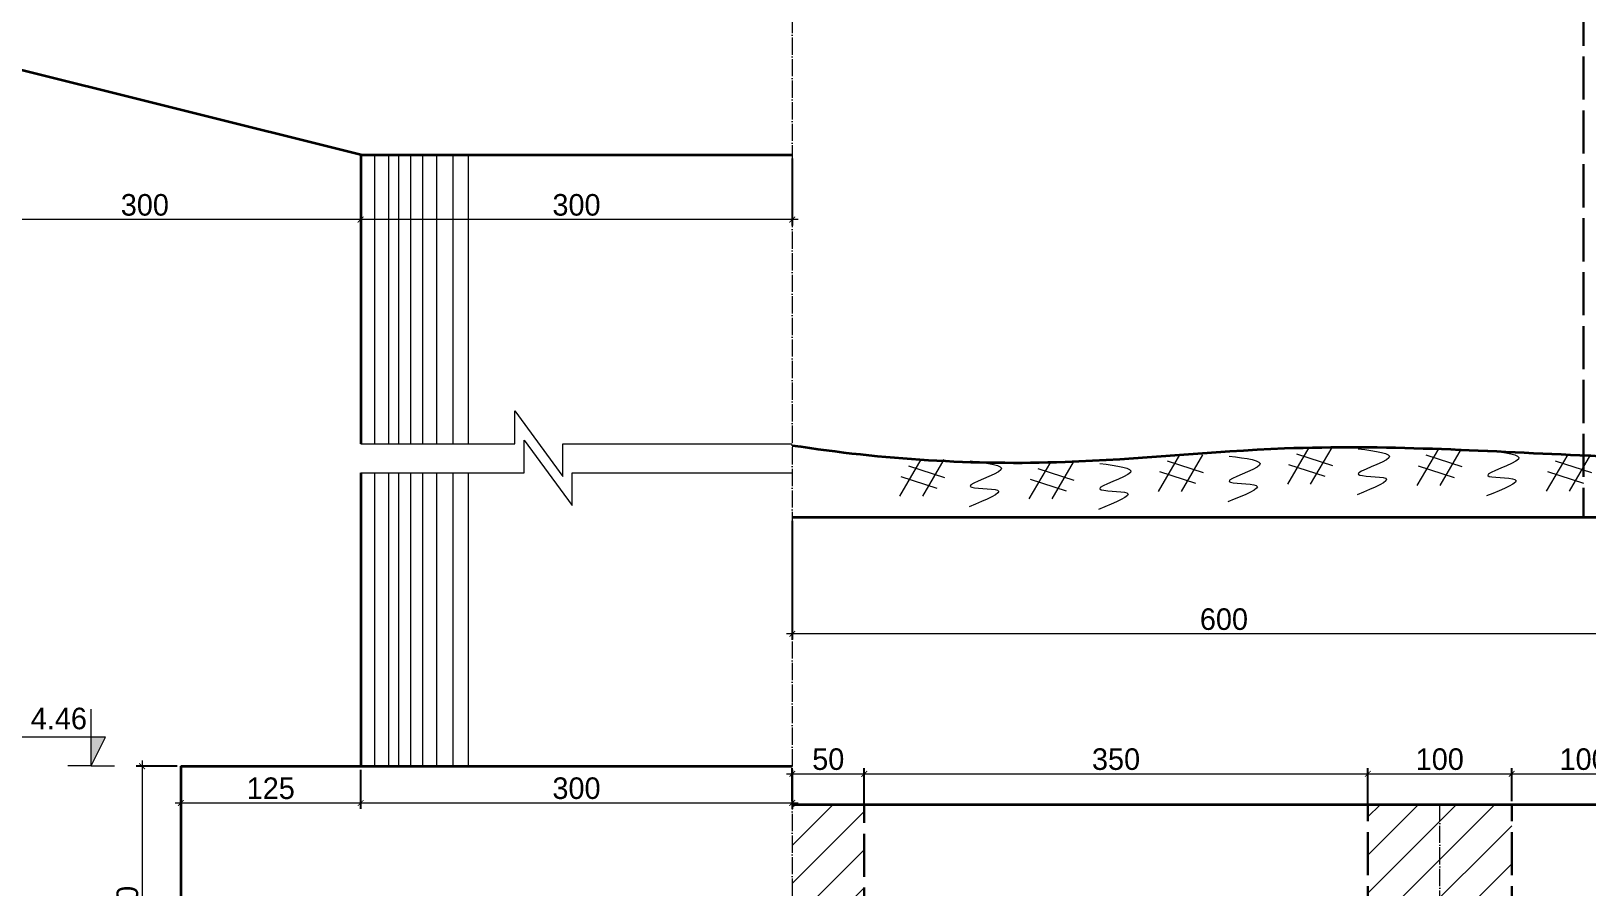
# Model space of a CAD drawing. Header units: millimetres. Extents: x -354608 to 492029, y -885357 to -234285.
# Drawn here: x -15873 to 38192, y -817550 to -787786 of the extents above; entities that cross this region are included whole.
import ezdxf

# ---------------------------------------------------------------- set-up
doc = ezdxf.new("R2010")
doc.units = ezdxf.units.MM
doc.header["$LTSCALE"] = 0.25
doc.header["$MEASUREMENT"] = 0
doc.header["$PDMODE"] = 34
doc.linetypes.add('ACAD_ISO02W100', pattern=[15, 12, -3])
doc.linetypes.add('ACAD_ISO04W100', pattern=[30, 24, -3, 0, -3])
doc.layers.get('0').update_dxf_attribs({"lineweight": 30})
for name, color, linetype, lineweight in [('!text', 130, 'Continuous', 20), ('2', 253, 'Continuous', 15), ('dam', 1, 'Continuous', 35), ('duong 2', 2, 'Continuous', 13), ('duong 3', 3, 'Continuous', 30), ('duongtam', 3, 'ACAD_ISO04W100', 18), ('dut', 2, 'ACAD_ISO02W100', 30), ('kichthuoc', 3, 'Continuous', 20)]:
    doc.layers.add(name, color=color, linetype=linetype, lineweight=lineweight)
doc.styles.add('K-THUOC', font='11_3664_VSWICONN.TTF')
doc.styles.get("Standard").update_dxf_attribs({"font": 'VNswitzerlandcondlight.TTF'})
doc.dimstyles.new('tl 1.50', dxfattribs={"dimscale": 250, "dimtxt": 3, "dimasz": 0.8, "dimexe": 0.8, "dimexo": 0.5, "dimgap": 0.5, "dimtad": 1, "dimdec": 0, "dimlfac": 0.02, "dimzin": 0, "dimdsep": 46, "dimtxsty": 'K-THUOC', "dimblk": 'ARCHTICK', "dimcen": 1, "dimdle": 0.8, "dimclrd": 256, "dimclrt": 256, "dimadec": 0, "dimazin": 0, "dimtfac": 1, "dimtdec": 0, "dimtmove": 0, "dimatfit": 3, "dimfxl": 0, "dimfrac": 2, "dimtolj": 1, "dimtzin": 0, "dimlwd": -1, "dimarcsym": 0})

# ---------------------------------------------------------------- blocks, each defined once
blk = doc.blocks.new('_ArchTick')
at = {"color": 0, "linetype": 'ByBlock', "const_width": 0.15}
blk.add_lwpolyline([(-0.5, -0.5), (0.5, 0.5)], dxfattribs=at)
blk = doc.blocks.new('*D635')
at = {"layer": '2', "color": 0, "lineweight": -2}
for p, q in [((-19421, -792218), (-19421, -794542)), ((-4421, -792218), (-4421, -794542))]:
    blk.add_line(p, q, dxfattribs=at)
at = {"layer": '2'}
blk.add_line((-4221, -794342), (-19621, -794342), dxfattribs=at)
at = {"layer": 'Defpoints', "color": 0}
for p in [(-19421, -792093), (-4421, -792093), (-19421, -794342)]:
    blk.add_point(p, dxfattribs=at)
at = {"layer": '2', "xscale": 200, "yscale": 200, "zscale": 200, "rotation": 180}
blk.add_blockref('_ArchTick', (-19421, -794342), dxfattribs=at)
at = {"layer": '2', "xscale": 200, "yscale": 200, "zscale": 200}
blk.add_blockref('_ArchTick', (-4421, -794342), dxfattribs=at)
at = {"layer": '2', "insert": (-11921, -793834), "char_height": 750, "attachment_point": 5, "style": 'K-THUOC'}
blk.add_mtext('\\A1;300', dxfattribs=at)
blk = doc.blocks.new('*D636')
at = {"layer": '2', "color": 0, "lineweight": -2}
for p, q in [((-4421, -792218), (-4421, -794542)), ((10579, -792218), (10579, -794542))]:
    blk.add_line(p, q, dxfattribs=at)
at = {"layer": '2'}
blk.add_line((10779, -794342), (-4621, -794342), dxfattribs=at)
at = {"layer": 'Defpoints', "color": 0}
for p in [(-4421, -792093), (10579, -792093), (-4421, -794342)]:
    blk.add_point(p, dxfattribs=at)
at = {"layer": '2', "xscale": 200, "yscale": 200, "zscale": 200, "rotation": 180}
blk.add_blockref('_ArchTick', (-4421, -794342), dxfattribs=at)
at = {"layer": '2', "xscale": 200, "yscale": 200, "zscale": 200}
blk.add_blockref('_ArchTick', (10579, -794342), dxfattribs=at)
at = {"layer": '2', "insert": (3079, -793834), "char_height": 750, "attachment_point": 5, "style": 'K-THUOC'}
blk.add_mtext('\\A1;300', dxfattribs=at)
blk = doc.blocks.new('*D637')
at = {"layer": '2', "color": 0, "lineweight": -2}
for p, q in [((-10796, -813351), (-12217, -813351)), ((-10796, -823351), (-12217, -823351))]:
    blk.add_line(p, q, dxfattribs=at)
at = {"layer": '2'}
blk.add_line((-12017, -813151), (-12017, -823551), dxfattribs=at)
at = {"layer": 'Defpoints', "color": 0}
for p in [(-10671, -813351), (-12017, -823351), (-10671, -823351)]:
    blk.add_point(p, dxfattribs=at)
at = {"layer": '2', "xscale": 200, "yscale": 200, "zscale": 200}
for p, rotation in [((-12017, -813351), 90), ((-12017, -823351), 270)]:
    blk.add_blockref('_ArchTick', p, dxfattribs=dict(at, rotation=rotation))
at = {"layer": '2', "insert": (-12525, -818351), "char_height": 750, "attachment_point": 5, "rotation": 90, "style": 'K-THUOC'}
blk.add_mtext('\\A1;200', dxfattribs=at)
blk = doc.blocks.new('*D640')
at = {"layer": '2', "color": 0, "lineweight": -2}
for p, q in [((-4421, -813476), (-4421, -814830)), ((10579, -813476), (10579, -814830))]:
    blk.add_line(p, q, dxfattribs=at)
at = {"layer": '2'}
blk.add_line((-4621, -814630), (10779, -814630), dxfattribs=at)
at = {"layer": 'Defpoints', "color": 0}
for p in [(-4421, -813351), (10579, -813351), (10579, -814630)]:
    blk.add_point(p, dxfattribs=at)
at = {"layer": '2', "xscale": 200, "yscale": 200, "zscale": 200, "rotation": 180}
blk.add_blockref('_ArchTick', (-4421, -814630), dxfattribs=at)
at = {"layer": '2', "xscale": 200, "yscale": 200, "zscale": 200}
blk.add_blockref('_ArchTick', (10579, -814630), dxfattribs=at)
at = {"layer": '2', "insert": (3079, -814122), "char_height": 750, "attachment_point": 5, "style": 'K-THUOC'}
blk.add_mtext('\\A1;300', dxfattribs=at)
blk = doc.blocks.new('*D631')
at = {"layer": '2', "color": 0, "lineweight": -2}
for p, q in [((-10671, -813476), (-10671, -814830)), ((-4421, -813476), (-4421, -814830))]:
    blk.add_line(p, q, dxfattribs=at)
at = {"layer": '2'}
blk.add_line((-10871, -814630), (-4221, -814630), dxfattribs=at)
at = {"layer": 'Defpoints', "color": 0}
for p in [(-10671, -813351), (-4421, -813351), (-4421, -814630)]:
    blk.add_point(p, dxfattribs=at)
at = {"layer": '2', "xscale": 200, "yscale": 200, "zscale": 200, "rotation": 180}
blk.add_blockref('_ArchTick', (-10671, -814630), dxfattribs=at)
at = {"layer": '2', "xscale": 200, "yscale": 200, "zscale": 200}
blk.add_blockref('_ArchTick', (-4421, -814630), dxfattribs=at)
at = {"layer": '2', "insert": (-7546, -814123), "char_height": 750, "attachment_point": 5, "style": 'K-THUOC'}
blk.add_mtext('\\A1;125', dxfattribs=at)
blk = doc.blocks.new('*D662')
at = {"layer": '2'}
blk.add_line((10379, -813619), (13279, -813619), dxfattribs=at)
at = {"layer": '2', "color": 0, "lineweight": -2}
for p, q in [((10579, -814568), (10579, -813419)), ((13079, -814568), (13079, -813419))]:
    blk.add_line(p, q, dxfattribs=at)
at = {"layer": 'Defpoints', "color": 0}
for p in [(13079, -813619), (10579, -814693), (13079, -814693)]:
    blk.add_point(p, dxfattribs=at)
at = {"layer": '2', "xscale": 200, "yscale": 200, "zscale": 200, "rotation": 180}
blk.add_blockref('_ArchTick', (10579, -813619), dxfattribs=at)
at = {"layer": '2', "xscale": 200, "yscale": 200, "zscale": 200}
blk.add_blockref('_ArchTick', (13079, -813619), dxfattribs=at)
at = {"layer": '2', "insert": (11829, -813111), "char_height": 750, "attachment_point": 5, "style": 'K-THUOC'}
blk.add_mtext('\\A1;50', dxfattribs=at)
blk = doc.blocks.new('*D663')
at = {"layer": '2'}
blk.add_line((30379, -813619), (35779, -813619), dxfattribs=at)
at = {"layer": '2', "color": 0, "lineweight": -2}
for p, q in [((30579, -814568), (30579, -813419)), ((35579, -814568), (35579, -813419))]:
    blk.add_line(p, q, dxfattribs=at)
at = {"layer": 'Defpoints', "color": 0}
for p in [(35579, -813619), (30579, -814693), (35579, -814693)]:
    blk.add_point(p, dxfattribs=at)
at = {"layer": '2', "xscale": 200, "yscale": 200, "zscale": 200, "rotation": 180}
blk.add_blockref('_ArchTick', (30579, -813619), dxfattribs=at)
at = {"layer": '2', "xscale": 200, "yscale": 200, "zscale": 200}
blk.add_blockref('_ArchTick', (35579, -813619), dxfattribs=at)
at = {"layer": '2', "insert": (33079, -813111), "char_height": 750, "attachment_point": 5, "style": 'K-THUOC'}
blk.add_mtext('\\A1;100', dxfattribs=at)
blk = doc.blocks.new('*D664')
at = {"layer": '2'}
blk.add_line((35379, -813619), (40779, -813619), dxfattribs=at)
at = {"layer": '2', "color": 0, "lineweight": -2}
for p, q in [((35579, -814568), (35579, -813419)), ((40579, -814568), (40579, -813419))]:
    blk.add_line(p, q, dxfattribs=at)
at = {"layer": 'Defpoints', "color": 0}
for p in [(40579, -813619), (35579, -814693), (40579, -814693)]:
    blk.add_point(p, dxfattribs=at)
at = {"layer": '2', "xscale": 200, "yscale": 200, "zscale": 200, "rotation": 180}
blk.add_blockref('_ArchTick', (35579, -813619), dxfattribs=at)
at = {"layer": '2', "xscale": 200, "yscale": 200, "zscale": 200}
blk.add_blockref('_ArchTick', (40579, -813619), dxfattribs=at)
at = {"layer": '2', "insert": (38079, -813111), "char_height": 750, "attachment_point": 5, "style": 'K-THUOC'}
blk.add_mtext('\\A1;100', dxfattribs=at)
blk = doc.blocks.new('*D665')
at = {"layer": '2', "color": 0, "lineweight": -2}
for p, q in [((10579, -804818), (10579, -808950)), ((40579, -804818), (40579, -808950))]:
    blk.add_line(p, q, dxfattribs=at)
at = {"layer": '2'}
blk.add_line((40779, -808750), (10379, -808750), dxfattribs=at)
at = {"layer": 'Defpoints', "color": 0}
for p in [(10579, -804693), (40579, -804693), (10579, -808750)]:
    blk.add_point(p, dxfattribs=at)
at = {"layer": '2', "xscale": 200, "yscale": 200, "zscale": 200, "rotation": 180}
blk.add_blockref('_ArchTick', (10579, -808750), dxfattribs=at)
at = {"layer": '2', "xscale": 200, "yscale": 200, "zscale": 200}
blk.add_blockref('_ArchTick', (40579, -808750), dxfattribs=at)
at = {"layer": '2', "insert": (25579, -808242), "char_height": 750, "attachment_point": 5, "style": 'K-THUOC'}
blk.add_mtext('\\A1;600', dxfattribs=at)
blk = doc.blocks.new('*D666')
at = {"layer": '2'}
blk.add_line((12879, -813619), (30779, -813619), dxfattribs=at)
at = {"layer": '2', "color": 0, "lineweight": -2}
for p, q in [((13079, -815262), (13079, -813419)), ((30579, -815173), (30579, -813419))]:
    blk.add_line(p, q, dxfattribs=at)
at = {"layer": 'Defpoints', "color": 0}
for p in [(30579, -813619), (30579, -815298), (13079, -815387)]:
    blk.add_point(p, dxfattribs=at)
at = {"layer": '2', "xscale": 200, "yscale": 200, "zscale": 200, "rotation": 180}
blk.add_blockref('_ArchTick', (13079, -813619), dxfattribs=at)
at = {"layer": '2', "xscale": 200, "yscale": 200, "zscale": 200}
blk.add_blockref('_ArchTick', (30579, -813619), dxfattribs=at)
at = {"layer": '2', "insert": (21829, -813111), "char_height": 750, "attachment_point": 5, "style": 'K-THUOC'}
blk.add_mtext('\\A1;350', dxfattribs=at)
blk = doc.blocks.new('dattn')
at = {"layer": 'duong 3', "lineweight": 13}
for p, q in [((0, 0), (-745, -1272)), ((793, 0), (48, -1272)), ((-434, -212), (820, -618)), ((-705, -585), (549, -991))]:
    blk.add_line(p, q, dxfattribs=at)
blk.add_spline([(1715, -44), (2779, -359), (1715, -930), (2661, -1067), (1675, -1638)], degree=3, dxfattribs=at)

msp = doc.modelspace()

# ---------------------------------------------------------------- hatches: boundary and pattern name
at = {"layer": 'duong 2', "lineweight": 13}
h = msp.add_hatch(dxfattribs=at)
h.set_pattern_fill('ANSI31', color=256, scale=7500, style=0)
h.set_pattern_definition([(45, (-183408.6, -784702.5), (-662.9126, 662.9126), [])])
h.paths.add_polyline_path([(13079.2, -833212.3), (11749.6, -833212.3), (11749.6, -834350.6), (10579.2, -832753.4), (10579.2, -844525.3), (13079.2, -844525.3)])
h.paths.add_polyline_path([(13079.2, -814693.4), (10579.2, -814693.4), (10579.2, -832187.6), (11422.9, -833339), (11422.9, -832200.7), (13079.2, -832200.7)])
h = msp.add_hatch(dxfattribs=at)
h.set_pattern_fill('ANSI31', color=256, scale=7500, style=0)
h.set_pattern_definition([(45, (86833.2, -1653795), (-662.9126, 662.9126), [])])
h.paths.add_polyline_path([(33079.2, -814693.4), (30579.2, -814693.4), (30579.2, -828394), (32254.7, -828394), (32254.7, -827255.7), (33079.2, -828381)])
h.paths.add_polyline_path([(35579.2, -814693.4), (33079.2, -814693.4), (33079.2, -828381), (33922.9, -829532.3), (33922.9, -828394), (35579.2, -828394)])
h.paths.add_polyline_path([(33079.2, -828946.7), (32581.4, -828267.4), (32581.4, -829405.7), (30579.2, -829405.7), (30579.2, -844525.3), (33079.2, -844525.3)])
h.paths.add_polyline_path([(35579.2, -829405.7), (34249.6, -829405.7), (34249.6, -830544), (33079.2, -828946.7), (33079.2, -844525.3), (35579.2, -844525.3)])
at = {"layer": 'kichthuoc', "lineweight": 13}
msp.add_hatch(color=256, dxfattribs=at).paths.add_polyline_path([(-13791.4, -812337.2), (-13289.7, -812337.2), (-13791.4, -813344.7)])

# ---------------------------------------------------------------- linework, layer by layer
at = {"layer": '!text', "color": 2}
for p, q in [((-670.8, -802136.7), (-670.8, -792093.4)), ((-670.8, -813350.6), (-670.8, -803148.4))]:
    msp.add_line(p, q, dxfattribs=at)
at = {"layer": '2'}
for p, q in [((-3935.9, -792093.4), (-3935.9, -802136.7)), ((-3451, -792093.4), (-3451, -802136.7)), ((-3104.6, -792093.4), (-3104.6, -802136.7)), ((-2689, -792093.4), (-2689, -802136.7)), ((-2273.3, -792093.4), (-2273.3, -802136.7)), ((-1788.4, -792093.4), (-1788.4, -802136.7)), ((-1213.1, -792093.4), (-1213.1, -802136.7)), ((-3935.9, -803148.4), (-3935.9, -813350.6)), ((-3451, -803148.4), (-3451, -813350.6)), ((-3104.6, -803148.4), (-3104.6, -813350.6)), ((-2689, -803148.4), (-2689, -813350.6)), ((-2273.3, -803148.4), (-2273.3, -813350.6)), ((-1788.4, -803148.4), (-1788.4, -813350.6)), ((-1213.1, -803148.4), (-1213.1, -813350.6))]:
    msp.add_line(p, q, dxfattribs=at)
at = {"layer": 'dam'}
for p, q in [((-4420.8, -792093.4), (-19420.8, -788343.4)), ((-4420.8, -792093.4), (-4420.8, -802136.7)), ((-4420.8, -792093.4), (10579.2, -792093.4)), ((-4420.8, -803148.4), (-4420.8, -813350.6)), ((10579.2, -804693.4), (40579.2, -804693.4)), ((-10670.8, -813350.6), (10579.2, -813350.6)), ((-10670.8, -813350.6), (-10670.8, -823350.6)), ((40579.2, -814693.4), (10579.2, -814693.4))]:
    msp.add_line(p, q, dxfattribs=at)
msp.add_open_spline([(10579.2, -802193.4), (13743.4, -802681.9), (19335.2, -803033.4), (28707.8, -802004.8), (38254.5, -802623.9), (51847.2, -802944.8), (63937.2, -797430.3), (72231.3, -797273.9), (75735.1, -796642.1)], degree=3, knots=[0, 0, 0, 0, 1900.1560194, 3405.8940644, 5478.6984703, 7792.7981616, 11400.0285395, 12811.4155028, 12811.4155028, 12811.4155028, 12811.4155028], dxfattribs=at)
at = {"layer": 'duong 3', "lineweight": 20}
for p, q in [((937.1, -802136.7), (937.1, -800998.4)), ((937.1, -800998.4), (2605.3, -803275)), ((-4420.8, -802136.7), (937.1, -802136.7)), ((1263.9, -803148.4), (1263.9, -802010.1)), ((1263.9, -802010.1), (2932.1, -804286.7)), ((2605.3, -802136.7), (10579.2, -802136.7)), ((2605.3, -803275), (2605.3, -802136.7)), ((-4420.8, -803148.4), (1263.9, -803148.4)), ((2932.1, -803148.4), (10579.2, -803148.4)), ((2932.1, -804286.7), (2932.1, -803148.4))]:
    msp.add_line(p, q, dxfattribs=at)
at = {"layer": 'duongtam', "ltscale": 100}
for p, q in [((10579.2, -755752.2), (10579.2, -855737.4)), ((33079.2, -844525.3), (33079.2, -814693.4))]:
    msp.add_line(p, q, dxfattribs=at)
at = {"layer": 'dut', "ltscale": 500}
for p, q in [((38079.2, -771793.4), (38079.2, -804693.4)), ((13079.2, -832200.7), (13079.2, -814693.4)), ((30579.2, -828394), (30579.2, -814693.4)), ((35579.2, -828394), (35579.2, -814693.4))]:
    msp.add_line(p, q, dxfattribs=at)
at = {"layer": 'kichthuoc'}
for p, q in [((-13791.4, -813344.7), (-13791.4, -811370.3)), ((-13791.4, -812337.2), (-16748.6, -812337.2)), ((-13791.4, -813344.7), (-13289.7, -812337.2)), ((-13289.7, -812337.2), (-13791.4, -812337.2)), ((-13791.4, -813344.7), (-14601.7, -813344.7)), ((-13791.4, -813344.7), (-12981.1, -813344.7))]:
    msp.add_line(p, q, dxfattribs=at)

# ---------------------------------------------------------------- block references
at = {"layer": '!text', "color": 2}
for p in [(28532.5, -802270.7), (33031.6, -802315.1), (15050.5, -802688.6), (19548, -802780.9), (24040, -802521.9), (37527.1, -802516.1)]:
    msp.add_blockref('dattn', p, dxfattribs=at)

# ---------------------------------------------------------------- texts
at = {"layer": 'duong 3', "insert": (-13932.7, -811317.6), "char_height": 750, "width": 50000, "attachment_point": 3}
msp.add_mtext('4.46', dxfattribs=at)

# ---------------------------------------------------------------- dimensions: what is measured, and where the dimension line sits
at = {"layer": '2'}
for base, p1, p2, picture, middle in [((-19420.8, -794342.1), (-4420.8, -792093.4), (-19420.8, -792093.4), '*D635', (-11920.8, -793834.3)), ((-4420.8, -794342.1), (10579.2, -792093.4), (-4420.8, -792093.4), '*D636', (3079.2, -793834.3)), ((10579.2, -808749.8), (40579.2, -804693.4), (10579.2, -804693.4), '*D665', (25579.2, -808242)), ((13079.2, -813619), (10579.2, -814693.4), (13079.2, -814693.4), '*D662', (11829.2, -813111.2)), ((30579.2, -813619), (13079.2, -815386.6), (30579.2, -815298.1), '*D666', (21829.2, -813111.2)), ((35579.2, -813619), (30579.2, -814693.4), (35579.2, -814693.4), '*D663', (33079.2, -813111.2)), ((40579.2, -813619), (35579.2, -814693.4), (40579.2, -814693.4), '*D664', (38079.2, -813111.2)), ((-4420.8, -814629.9), (-10670.8, -813350.6), (-4420.8, -813350.6), '*D631', (-7545.8, -814122.9)), ((10579.2, -814629.9), (-4420.8, -813350.6), (10579.2, -813350.6), '*D640', (3079.2, -814122.1))]:
    dim = msp.add_linear_dim(base=base, p1=p1, p2=p2, dimstyle='tl 1.50', dxfattribs=at)
    dim.commit()
    dim.dimension.update_dxf_attribs({"geometry": picture, "text_midpoint": middle})
dim = msp.add_linear_dim(base=(-12017.4, -823350.6), p1=(-10670.8, -813350.6), p2=(-10670.8, -823350.6), angle=90, dimstyle='tl 1.50', dxfattribs=at)
dim.commit()
dim.dimension.update_dxf_attribs({"geometry": '*D637', "text_midpoint": (-12525.2, -818350.6)})

doc.saveas('drawing.dxf')
